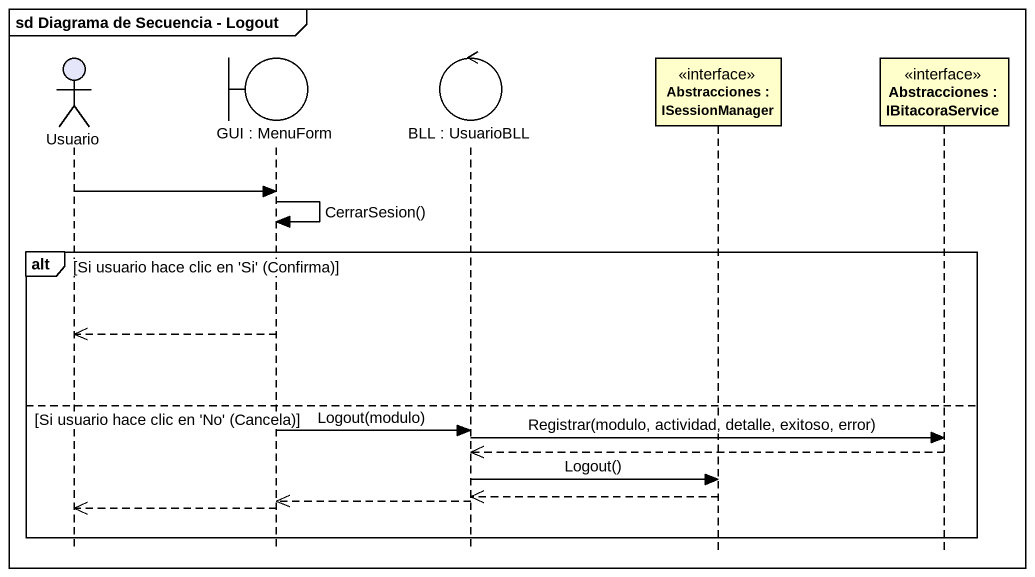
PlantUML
@startuml
mainframe sd Diagrama de Secuencia - Logout
hide footbox
actor Usuario #E6E6FA
boundary "GUI : MenuForm" as GUI
control "BLL : UsuarioBLL" as BLL
participant "Abstracciones : ISessionManager" as Abstracciones <<interface>>
participant "Abstracciones : IBitacoraService" as Abstracciones_2 <<interface>>

Usuario -> GUI
GUI -> GUI : CerrarSesion()
alt Si usuario hace clic en 'Si' (Confirma)
  GUI -->> Usuario
else Si usuario hace clic en 'No' (Cancela)
  GUI -> BLL : Logout(modulo)
  BLL -> Abstracciones_2 : Registrar(modulo, actividad, detalle, exitoso, error)
  Abstracciones_2 -->> BLL
  BLL -> Abstracciones : Logout()
  Abstracciones -->> BLL
  BLL -->> GUI
  GUI -->> Usuario
end
@enduml
